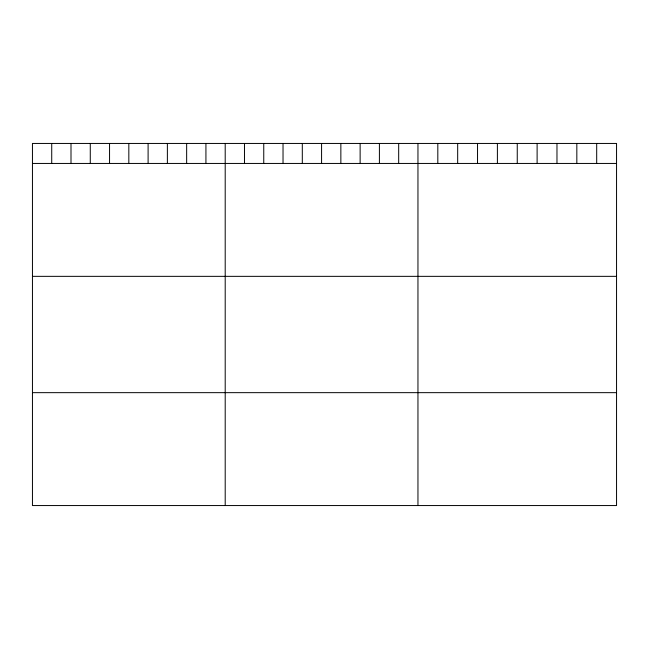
<?xml version="1.0" encoding="UTF-8"?>
<svg xmlns="http://www.w3.org/2000/svg" width="649" height="649" viewBox="0 0 649 649"><rect width="100%" height="100%" fill="white"/><g stroke="black" fill="none" stroke-linecap="round" stroke-linejoin="round"><path stroke-width="0.97" d="M616.55 163.443L616.55 505.555L32.45 505.555L32.45 143.445L616.55 143.445L616.55 163.443L32.45 163.443M32.45 276.344L616.55 276.344M32.45 392.661L616.55 392.661M596.691 143.445L596.691 163.443M576.831 143.445L576.831 163.443M556.972 143.445L556.972 163.443M537.112 143.445L537.112 163.443M517.253 143.445L517.253 163.443M497.394 143.445L497.394 163.443M477.534 143.445L477.534 163.443M457.675 143.445L457.675 163.443M437.815 143.445L437.815 163.443M417.956 143.445L417.956 505.555M398.681 143.445L398.681 163.443M379.405 143.445L379.405 163.443M360.13 143.445L360.13 163.443M340.855 143.445L340.855 163.443M321.579 143.445L321.579 163.443M302.304 143.445L302.304 163.443M283.029 143.445L283.029 163.443M263.754 143.445L263.754 163.443M244.478 143.445L244.478 163.443M225.203 143.445L225.203 505.555M205.928 143.445L205.928 163.443M186.652 143.445L186.652 163.443M167.377 143.445L167.377 163.443M148.102 143.445L148.102 163.443M128.827 143.445L128.827 163.443M109.551 143.445L109.551 163.443M90.276 143.445L90.276 163.443M71.001 143.445L71.001 163.443M51.725 143.445L51.725 163.443"/></g></svg>
